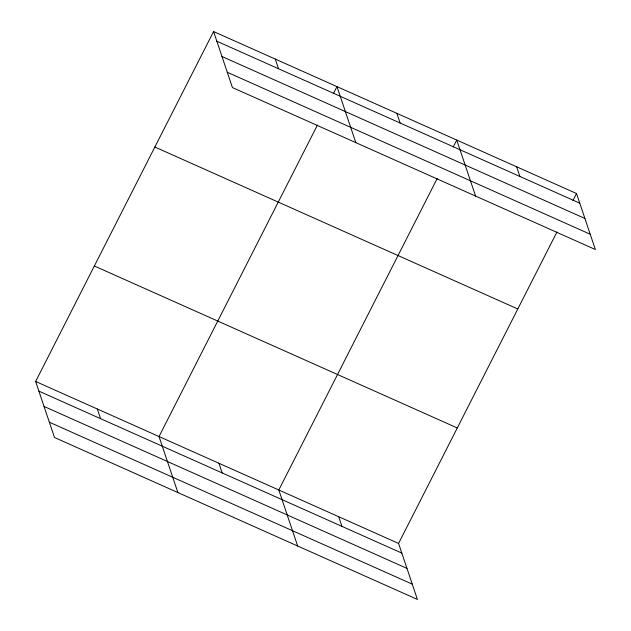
<?xml version="1.0" encoding="UTF-8"?>
<svg xmlns="http://www.w3.org/2000/svg" width="631" height="631" viewBox="0 0 631 631"><rect width="100%" height="100%" fill="white"/><g stroke="black" fill="none" stroke-linecap="round" stroke-linejoin="round"><path stroke-width="0.95" d="M556.936 232.003L398.571 543.433L417.422 599.45L54.487 437.488L35.636 381.471L213.578 31.55L576.513 193.512L595.364 249.529L232.429 87.567L213.578 31.55M317.401 125.112L159.036 436.542L177.887 492.559M333.413 93.617L336.97 86.613L355.829 142.638M437.173 178.557L278.807 489.987L297.658 546.004M453.184 147.062L456.741 140.066L475.593 196.083M572.956 200.508L576.513 193.512M216.827 41.212L579.763 203.174M221.978 56.506L584.913 218.468M227.278 72.273L590.214 234.227M154.855 147.023L517.791 308.985M94.358 265.998L457.294 427.96M35.636 381.471L398.571 543.433M38.885 391.133L401.821 553.095M44.036 406.435L406.971 568.389M49.336 422.194L412.28 584.156M516.631 166.789L519.881 176.451M396.86 113.335L400.109 122.998M275.274 59.085L278.523 68.747M338.689 516.71L341.939 526.372M218.918 463.264L222.167 472.927M97.332 409.006L100.589 418.668"/></g></svg>
